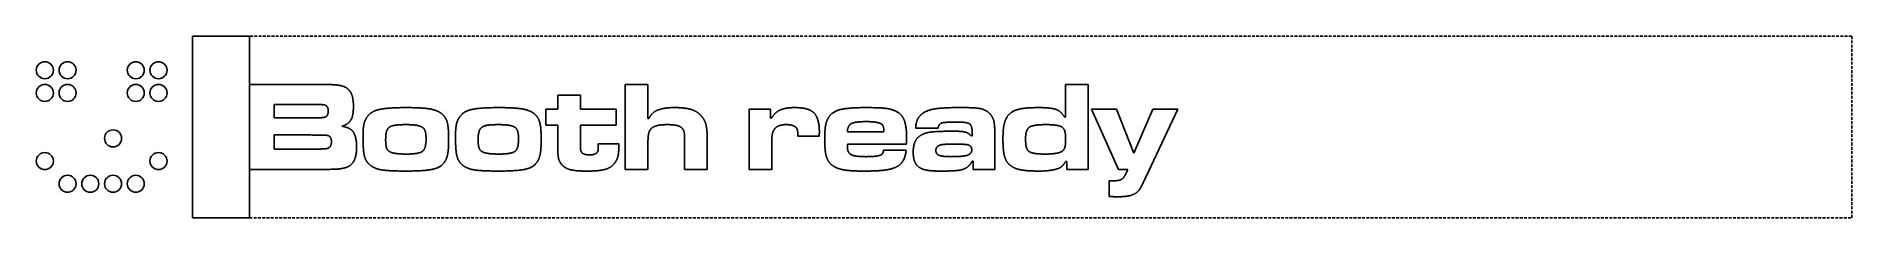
# Model space of a CAD drawing. Header units: millimetres. Extents: x -12 to 308, y -9 to 23.
import ezdxf

# ---------------------------------------------------------------- set-up
doc = ezdxf.new("R2010")
doc.units = ezdxf.units.MM
doc.linetypes.add('DASHED', pattern=[0.75, 0.5, -0.25])
doc.layers.get('0').update_dxf_attribs({"linetype": 'CONTINUOUS'})

msp = doc.modelspace()

# ---------------------------------------------------------------- linework, layer by layer
for p, q in [((16, -9.2), (16, 22.8)), ((26, -0.7), (26, 14.3)), ((26, 14.3), (36.78, 14.3)), ((92.12, 14.3), (96.1, 14.3)), ((92.12, -0.7), (92.12, 14.3)), ((96.1, 14.3), (96.1, 8.32)), ((169.57, 8.52), (169.57, 14.3)), ((169.57, 14.3), (173.55, 14.3)), ((173.55, 14.3), (173.55, -0.7)), ((36.79, 10.77), (30.35, 10.77)), ((30.35, 10.77), (30.35, 8.39)), ((78.13, 7.1), (78.13, 9.95)), ((78.13, 9.95), (80.23, 9.95)), ((80.23, 12.4), (84.21, 12.4)), ((80.23, 9.95), (80.23, 12.4)), ((84.21, 12.4), (84.21, 9.95)), ((84.21, 9.95), (90.51, 9.95)), ((90.51, 9.95), (90.51, 7.1)), ((113.9, 9.95), (117.65, 9.95)), ((113.9, -0.7), (113.9, 9.95)), ((117.65, 9.95), (117.65, 8.34)), ((174.15, 9.95), (178.53, 9.95)), ((178.9, -0.7), (174.15, 9.95)), ((178.53, 9.95), (181.56, 2.21)), ((181.56, 2.21), (184.95, 9.95)), ((189.35, 9.95), (183.68, -2.07)), ((184.95, 9.95), (189.35, 9.95)), ((30.35, 8.39), (36.79, 8.39)), ((80.23, 7.1), (78.13, 7.1)), ((80.23, 4), (80.23, 7.1)), ((90.51, 7.1), (84.21, 7.1)), ((84.21, 7.1), (84.21, 4)), ((96.1, 8.32), (96.27, 8.32)), ((117.65, 8.34), (117.85, 8.34)), ((147.16, 6.61), (143.2, 6.61)), ((169.41, 8.52), (169.57, 8.52)), ((36.81, 5.39), (30.35, 5.39)), ((30.35, 5.39), (30.35, 2.9)), ((87.37, 3.86), (91.01, 3.86)), ((96.1, 3.85), (96.1, -0.7)), ((102.56, -0.7), (102.56, 4.49)), ((106.54, 4.49), (106.54, -0.7)), ((117.88, 3.72), (117.88, -0.7)), ((126.24, 5.21), (122.49, 5.21)), ((131.19, 5.94), (137.62, 5.94)), ((141.59, 3.76), (131.19, 3.76)), ((152.98, 5.22), (153.15, 5.22)), ((153.15, 5.22), (153.15, 5.78)), ((157.13, 5.71), (157.13, -0.7)), ((30.35, 2.9), (36.81, 2.9)), ((137.56, 2.71), (141.53, 2.71)), ((153.31, 0.75), (153.12, 0.75)), ((153.31, -0.7), (153.31, 0.75)), ((169.8, 0.7), (169.58, 0.7)), ((169.8, -0.7), (169.8, 0.7)), ((36.81, -0.7), (26, -0.7)), ((96.1, -0.7), (92.12, -0.7)), ((106.54, -0.7), (102.56, -0.7)), ((117.88, -0.7), (113.9, -0.7)), ((157.13, -0.7), (153.31, -0.7)), ((173.55, -0.7), (169.8, -0.7)), ((177.22, -5.44), (177.22, -2.69)), ((180.52, -0.7), (178.9, -0.7))]:
    msp.add_line(p, q)
at = {"linetype": 'DASHED'}
for p, q in [((307.88, 22.8), (26, 22.8)), ((26, 22.8), (26, -9.2)), ((307.88, -9.2), (307.88, 22.8)), ((26, -9.2), (307.88, -9.2))]:
    msp.add_line(p, q, dxfattribs=at)
msp.add_lwpolyline([(16, 22.8), (26, 22.8), (26, -9.2), (16, -9.2)], close=True)
for centre in [(-10, 16.8), (-6, 16.8), (6, 16.8), (10, 16.8), (10, 16.8), (-10, 12.8), (-6, 12.8), (6, 12.8), (10, 12.8), (2, 4.8), (-10, 0.8), (10, 0.8), (-6, -3.2), (-2, -3.2), (2, -3.2), (6, -3.2)]:
    msp.add_circle(centre, 1.5)
for points in [[(36.78, 14.3), (40.22, 14.29), (40.87, 14.25)], [(40.87, 14.25), (42.34, 14.16), (43.03, 13.72)], [(43.03, 13.72), (43.7, 13.3), (43.99, 12.53)], [(39.21, 10.7), (38.96, 10.76), (36.79, 10.77)], [(39.86, 9.63), (39.86, 10.52), (39.21, 10.7)], [(39.32, 8.55), (39.86, 8.76), (39.86, 9.63)], [(44.29, 10.4), (44.29, 8.78), (43.84, 8.03)], [(43.99, 12.53), (44.29, 11.75), (44.29, 10.4)], [(46.48, 8.23), (47.09, 9.4), (48.53, 9.81)], [(48.53, 9.81), (49.97, 10.21), (53.52, 10.22)], [(53.52, 10.22), (56.23, 10.22), (57.58, 10.01)], [(57.58, 10.01), (58.92, 9.79), (59.68, 9.25)], [(62.76, 8.23), (63.36, 9.4), (64.8, 9.81)], [(64.8, 9.81), (66.24, 10.21), (69.79, 10.22)], [(69.79, 10.22), (72.51, 10.22), (73.85, 10.01)], [(73.85, 10.01), (75.2, 9.79), (75.96, 9.25)], [(96.27, 8.32), (96.77, 9.33), (97.82, 9.78)], [(97.82, 9.78), (98.87, 10.22), (100.76, 10.22)], [(100.76, 10.22), (102.53, 10.22), (103.6, 9.92)], [(103.6, 9.92), (104.68, 9.61), (105.36, 8.89)], [(117.85, 8.34), (118.41, 9.37), (119.35, 9.79)], [(119.35, 9.79), (120.29, 10.22), (121.97, 10.22)], [(121.97, 10.22), (124.37, 10.22), (125.32, 9.28)], [(127.74, 8.23), (128.37, 9.51), (130.04, 9.89)], [(130.04, 9.89), (131.47, 10.22), (134.48, 10.22)], [(134.48, 10.22), (137.14, 10.22), (138.23, 10.04)], [(138.23, 10.04), (140.16, 9.71), (140.89, 8.59)], [(143.73, 8.49), (144.44, 9.51), (145.94, 9.87)], [(145.94, 9.87), (147.44, 10.23), (151.01, 10.23)], [(151.01, 10.23), (153.64, 10.23), (154.59, 10.04)], [(154.59, 10.04), (155.55, 9.84), (156.22, 9.17)], [(159.16, 8.37), (159.79, 9.55), (161.36, 9.94)], [(161.36, 9.94), (162.52, 10.22), (164.92, 10.22)], [(164.92, 10.22), (167.02, 10.22), (167.93, 9.88)], [(167.93, 9.88), (168.84, 9.53), (169.41, 8.52)], [(36.79, 8.39), (38.91, 8.39), (39.32, 8.55)], [(43.84, 8.03), (43.4, 7.27), (42.26, 6.94)], [(42.26, 6.94), (43.26, 6.76), (43.75, 6.43)], [(43.75, 6.43), (44.85, 5.7), (44.85, 3.33)], [(45.98, 4.97), (45.98, 6.29), (46.08, 6.98)], [(46.08, 6.98), (46.19, 7.66), (46.48, 8.23)], [(50.88, 6.92), (50.37, 6.68), (50.16, 6.15)], [(53.55, 7.22), (51.57, 7.22), (50.88, 6.92)], [(56.15, 6.89), (55.4, 7.22), (53.55, 7.22)], [(56.87, 6.19), (56.67, 6.67), (56.15, 6.89)], [(59.68, 9.25), (60.47, 8.67), (60.76, 7.75)], [(60.76, 7.75), (61.04, 6.83), (61.04, 4.83)], [(62.25, 4.97), (62.25, 6.29), (62.36, 6.98)], [(62.36, 6.98), (62.46, 7.66), (62.76, 8.23)], [(67.15, 6.92), (66.65, 6.68), (66.44, 6.15)], [(69.82, 7.22), (67.85, 7.22), (67.15, 6.92)], [(72.43, 6.89), (71.67, 7.22), (69.82, 7.22)], [(73.14, 6.19), (72.95, 6.67), (72.43, 6.89)], [(75.96, 9.25), (76.75, 8.67), (77.03, 7.75)], [(77.03, 7.75), (77.32, 6.83), (77.32, 4.83)], [(96.7, 6.54), (96.35, 6.2), (96.23, 5.64)], [(99.48, 7.22), (97.38, 7.22), (96.7, 6.54)], [(102.11, 6.6), (101.54, 7.22), (99.48, 7.22)], [(102.47, 5.88), (102.37, 6.32), (102.11, 6.6)], [(105.36, 8.89), (106.05, 8.18), (106.3, 7.27)], [(106.3, 7.27), (106.54, 6.37), (106.54, 4.49)], [(118.38, 6.45), (118.09, 6.07), (117.98, 5.5)], [(120.4, 7.22), (118.98, 7.22), (118.38, 6.45)], [(122.3, 6.52), (121.91, 7.22), (120.4, 7.22)], [(122.49, 5.21), (122.49, 6.15), (122.3, 6.52)], [(125.32, 9.28), (126.26, 8.33), (126.26, 5.93)], [(127.21, 4.57), (127.21, 6.09), (127.32, 6.85)], [(127.32, 6.85), (127.43, 7.62), (127.74, 8.23)], [(131.88, 7.4), (131.23, 7.05), (131.19, 5.94)], [(134.54, 7.75), (132.53, 7.75), (131.88, 7.4)], [(137.3, 7.22), (136.78, 7.75), (134.54, 7.75)], [(137.53, 6.8), (137.47, 7.04), (137.3, 7.22)], [(137.62, 5.94), (137.59, 6.56), (137.53, 6.8)], [(140.89, 8.59), (141.62, 7.48), (141.62, 4.84)], [(143.2, 6.61), (143.27, 7.85), (143.73, 8.49)], [(147.77, 7.51), (147.26, 7.34), (147.16, 6.61)], [(150.42, 7.67), (148.27, 7.67), (147.77, 7.51)], [(152.69, 7.35), (152.23, 7.67), (150.42, 7.67)], [(153.15, 5.78), (153.15, 7.04), (152.69, 7.35)], [(156.22, 9.17), (156.75, 8.64), (156.94, 7.9)], [(156.94, 7.9), (157.13, 7.16), (157.13, 5.71)], [(158.56, 4.68), (158.56, 6.06), (158.7, 6.89)], [(158.7, 6.89), (158.84, 7.73), (159.16, 8.37)], [(163.2, 6.77), (162.54, 6.32), (162.54, 4.74)], [(166.22, 7.22), (163.87, 7.22), (163.2, 6.77)], [(168.69, 6.92), (167.97, 7.22), (166.22, 7.22)], [(169.4, 6.2), (169.2, 6.71), (168.69, 6.92)], [(39.74, 5.31), (39.49, 5.38), (36.81, 5.39)], [(40.42, 4.2), (40.42, 5.15), (39.74, 5.31)], [(39.82, 3.06), (40.42, 3.29), (40.42, 4.2)], [(44.85, 3.33), (44.85, 1.5), (44.27, 0.62)], [(46.23, 1.67), (45.98, 2.65), (45.98, 4.97)], [(50.16, 6.15), (49.96, 5.61), (49.96, 4.55)], [(49.96, 4.55), (49.96, 3.51), (50.13, 3.06)], [(56.43, 2.5), (57.07, 2.97), (57.07, 4.65)], [(57.07, 4.65), (57.07, 5.71), (56.87, 6.19)], [(61.04, 4.83), (61.04, 3.34), (60.96, 2.6)], [(62.5, 1.67), (62.25, 2.65), (62.25, 4.97)], [(66.44, 6.15), (66.23, 5.61), (66.23, 4.55)], [(66.23, 4.55), (66.23, 3.51), (66.41, 3.06)], [(72.71, 2.5), (73.34, 2.97), (73.34, 4.65)], [(73.34, 4.65), (73.34, 5.71), (73.14, 6.19)], [(77.32, 4.83), (77.32, 3.34), (77.24, 2.6)], [(80.25, 2.29), (80.23, 2.61), (80.23, 4)], [(84.21, 4), (84.21, 2.75), (84.38, 2.43)], [(87.35, 2.82), (87.37, 3.03), (87.37, 3.86)], [(91.01, 3.86), (90.99, 2.33), (90.83, 1.65)], [(96.23, 5.64), (96.1, 5.07), (96.1, 3.85)], [(102.56, 4.49), (102.56, 5.43), (102.47, 5.88)], [(117.98, 5.5), (117.88, 4.94), (117.88, 3.72)], [(126.26, 5.93), (126.26, 5.78), (126.24, 5.21)], [(127.49, 1.58), (127.21, 2.55), (127.21, 4.57)], [(131.19, 3.76), (131.19, 2.95), (131.29, 2.6)], [(141.62, 4.84), (141.62, 4.59), (141.59, 3.76)], [(142.77, 2.33), (142.77, 4.19), (143.68, 5.01)], [(143.68, 5.01), (144.41, 5.66), (145.59, 5.86)], [(145.59, 5.86), (146.78, 6.06), (149.97, 6.06)], [(147.33, 3.55), (146.75, 3.27), (146.75, 2.68)], [(149.82, 3.79), (147.81, 3.79), (147.33, 3.55)], [(152.43, 3.66), (152.13, 3.77), (149.82, 3.79)], [(149.97, 6.06), (151.34, 6.06), (151.93, 5.9)], [(151.93, 5.9), (152.52, 5.74), (152.98, 5.22)], [(153.08, 2.78), (153.08, 3.42), (152.43, 3.66)], [(158.81, 1.73), (158.56, 2.71), (158.56, 4.68)], [(162.54, 4.74), (162.54, 3.54), (162.74, 3.03)], [(169.59, 4.61), (169.59, 5.7), (169.4, 6.2)], [(169.45, 3.19), (169.59, 3.67), (169.59, 4.61)], [(36.81, 2.9), (38.82, 2.92), (39.2, 2.94)], [(39.2, 2.94), (39.57, 2.96), (39.82, 3.06)], [(44.27, 0.62), (43.89, 0.03), (43.23, -0.25)], [(47.21, 0.09), (46.47, 0.7), (46.23, 1.67)], [(49.26, -0.76), (47.98, -0.55), (47.21, 0.09)], [(50.13, 3.06), (50.31, 2.61), (50.8, 2.38)], [(50.8, 2.38), (51.56, 2.03), (53.54, 2.03)], [(53.54, 2.03), (55.8, 2.03), (56.43, 2.5)], [(60.66, 1.27), (60.09, -0.23), (58.34, -0.63)], [(60.96, 2.6), (60.88, 1.86), (60.66, 1.27)], [(63.48, 0.09), (62.75, 0.7), (62.5, 1.67)], [(65.54, -0.76), (64.25, -0.55), (63.48, 0.09)], [(66.41, 3.06), (66.58, 2.61), (67.08, 2.38)], [(67.08, 2.38), (67.84, 2.03), (69.81, 2.03)], [(69.81, 2.03), (72.08, 2.03), (72.71, 2.5)], [(76.93, 1.27), (76.36, -0.23), (74.62, -0.63)], [(77.24, 2.6), (77.15, 1.86), (76.93, 1.27)], [(80.48, 0.93), (80.3, 1.42), (80.25, 2.29)], [(81.1, 0.01), (80.67, 0.43), (80.48, 0.93)], [(82.61, -0.77), (81.68, -0.56), (81.1, 0.01)], [(84.38, 2.43), (84.68, 1.88), (85.79, 1.88)], [(85.79, 1.88), (86.95, 1.88), (87.22, 2.41)], [(87.22, 2.41), (87.33, 2.62), (87.35, 2.82)], [(90.21, 0.39), (89.62, -0.37), (88.57, -0.67)], [(90.83, 1.65), (90.67, 0.97), (90.21, 0.39)], [(128.55, 0.03), (127.78, 0.61), (127.49, 1.58)], [(130.52, -0.75), (129.27, -0.52), (128.55, 0.03)], [(131.29, 2.6), (131.4, 2.25), (131.7, 2.01)], [(131.7, 2.01), (132.3, 1.57), (134.38, 1.57)], [(134.38, 1.57), (135.71, 1.57), (136.38, 1.68)], [(136.38, 1.68), (137.04, 1.78), (137.29, 2.03)], [(137.29, 2.03), (137.48, 2.22), (137.56, 2.71)], [(140.47, 0.21), (139.7, -0.46), (138.3, -0.72)], [(141.53, 2.71), (141.36, 0.97), (140.47, 0.21)], [(143.54, -0.07), (142.77, 0.66), (142.77, 2.33)], [(146.75, 2.68), (146.75, 2.04), (147.32, 1.81)], [(147.32, 1.81), (147.89, 1.57), (149.49, 1.57)], [(149.49, 1.57), (151.58, 1.57), (152.33, 1.83)], [(153.12, 0.75), (152.68, -0.17), (151.73, -0.59)], [(152.33, 1.83), (153.08, 2.08), (153.08, 2.78)], [(159.71, 0.16), (159.05, 0.75), (158.81, 1.73)], [(161.56, -0.72), (160.4, -0.47), (159.71, 0.16)], [(162.74, 3.03), (162.93, 2.52), (163.47, 2.31)], [(163.47, 2.31), (164.19, 2.03), (165.98, 2.03)], [(165.98, 2.03), (168.2, 2.03), (168.93, 2.49)], [(169.58, 0.7), (169.16, -0.03), (168.66, -0.33)], [(168.93, 2.49), (169.3, 2.71), (169.45, 3.19)], [(41.37, -0.62), (40.59, -0.68), (36.81, -0.7)], [(43.23, -0.25), (42.57, -0.54), (41.37, -0.62)], [(53.53, -0.97), (50.55, -0.97), (49.26, -0.76)], [(58.34, -0.63), (56.89, -0.97), (53.53, -0.97)], [(69.8, -0.97), (66.82, -0.97), (65.54, -0.76)], [(74.62, -0.63), (73.16, -0.97), (69.8, -0.97)], [(85.45, -0.97), (83.54, -0.97), (82.61, -0.77)], [(88.57, -0.67), (87.52, -0.97), (85.45, -0.97)], [(134.08, -0.97), (131.76, -0.97), (130.52, -0.75)], [(138.3, -0.72), (136.89, -0.97), (134.08, -0.97)], [(144.93, -0.77), (144.07, -0.57), (143.54, -0.07)], [(147.41, -0.97), (145.8, -0.97), (144.93, -0.77)], [(150.31, -0.89), (149.4, -0.97), (147.41, -0.97)], [(151.73, -0.59), (151.22, -0.81), (150.31, -0.89)], [(164.88, -0.97), (162.73, -0.97), (161.56, -0.72)], [(168.66, -0.33), (167.56, -0.97), (164.88, -0.97)], [(177.22, -2.69), (177.46, -2.68), (178.11, -2.68)], [(178.11, -2.68), (179.12, -2.69), (179.58, -2.3)], [(179.58, -2.3), (180.04, -1.92), (180.52, -0.7)], [(183.68, -2.07), (182.86, -3.82), (182.6, -4.21)], [(178.93, -5.49), (177.65, -5.49), (177.22, -5.44)], [(181.84, -4.92), (180.91, -5.49), (178.93, -5.49)], [(182.6, -4.21), (182.34, -4.6), (181.84, -4.92)]]:
    msp.add_open_spline(points, degree=2)

doc.saveas('drawing.dxf')
